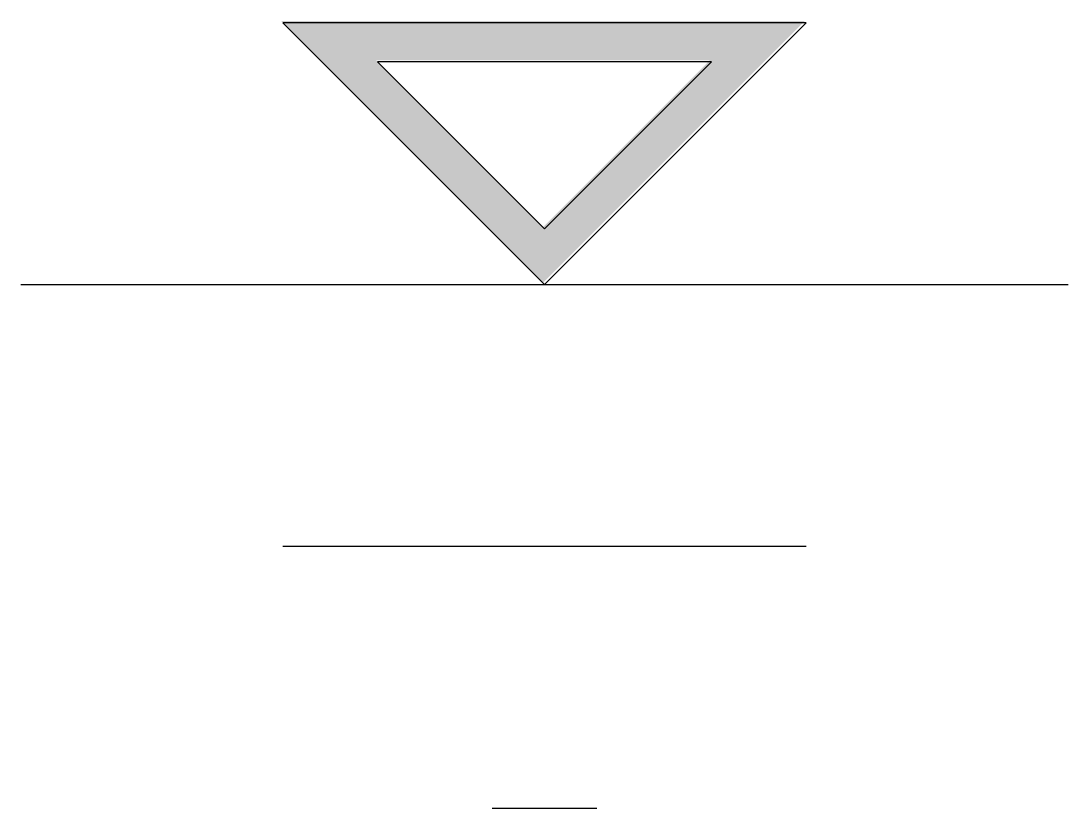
# Model space of a CAD drawing. Extents: x -2.01 to 1.99, y -2.02 to 0.99.
import ezdxf

# ---------------------------------------------------------------- set-up
doc = ezdxf.new("R2010")
doc.units = 0
doc.header["$MEASUREMENT"] = 0
doc.layers.add('GICAD_POUMIAN', color=7, linetype='CONTINUOUS')
doc.layers.add('GICAD_SHUIWEI', color=7, linetype='CONTINUOUS')

msp = doc.modelspace()

# ---------------------------------------------------------------- hatches: boundary and pattern name
at = {"layer": 'GICAD_POUMIAN'}
h = msp.add_hatch(color=5, dxfattribs=at)
h.paths.add_polyline_path([(-1.0127, 0.9895), (-0.0127, -0.0105), (0.9873, 0.9895)])
h.paths.add_polyline_path([(0.6252, 0.8395), (-0.0127, 0.2016), (-0.6505, 0.8395)], flags=16)

# ---------------------------------------------------------------- linework, layer by layer
at = {"layer": 'GICAD_POUMIAN', "color": 5}
for p, q in [((-1.007, 0.9828), (-0.007, -0.0172)), ((0.993, 0.9828), (-1.007, 0.9828)), ((-0.007, -0.0172), (0.993, 0.9828)), ((0.6309, 0.8328), (-0.6448, 0.8328)), ((-0.6448, 0.8328), (-0.007, 0.1949)), ((-0.007, 0.1949), (0.6309, 0.8328))]:
    msp.add_line(p, q, dxfattribs=at)
at = {"layer": 'GICAD_SHUIWEI', "color": 5}
for p, q in [((-2.007, -0.0172), (1.993, -0.0172)), ((-1.007, -1.0172), (0.993, -1.0172)), ((-0.207, -2.0172), (0.193, -2.0172))]:
    msp.add_line(p, q, dxfattribs=at)

doc.saveas('drawing.dxf')
